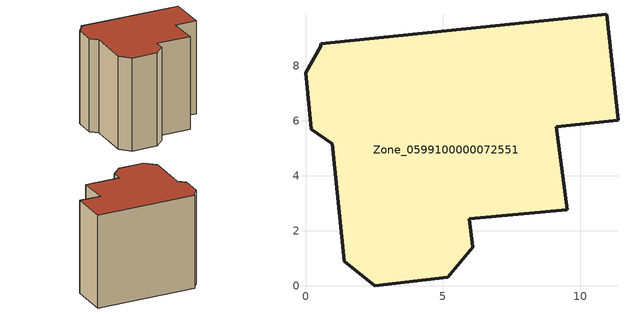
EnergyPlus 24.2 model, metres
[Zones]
Zone_0599100000072551
 floor ground (C_G): 9.12,5.79 9.52,2.76 5.96,2.43 6.08,1.41 5.18,0.31 2.52,0 1.41,0.89 0.97,5.16 0.2,5.7 0,7.75 0.56,8.71 0.55,8.8 10.97,9.88 11.37,6.02 z0
 wall outside (C_F): 0,7.75 0.2,5.7 0.97,5.16 1.41,0.89 2.52,0 5.18,0.31 6.08,1.41 5.96,2.43 9.52,2.76 9.12,5.79 11.37,6.02 10.97,9.88 0.55,8.8 0.56,8.71 0,7.75 z0:9.88
 roof outside (C_R): 10.97,9.88 0.55,8.8 0.56,8.71 0,7.75 0.2,5.7 0.97,5.16 1.41,0.89 2.52,0 5.18,0.31 6.08,1.41 5.96,2.43 9.52,2.76 9.12,5.79 11.37,6.02 z9.88
[BUILDING]
Pand.0599100000072551: North Axis=0; Terrain=City; Loads Convergence Tolerance Value=0.04; Temperature Convergence Tolerance Value=0.4; Solar Distribution=FullExterior; Maximum Number of Warmup Days=25; Minimum Number of Warmup Days=1
[Site:Location]
Rotterdam.The.Hague.AP_ZH_NLD Design_Conditions: Latitude=51.96; Longitude=4.45; Time Zone=1; Elevation=-4.5
[SITE:GROUNDTEMPERATURE:BUILDINGSURFACE]
18, 18, 18, 18, 18, 18, 18, 18, 18, 18, 18, 18
[MATERIAL] Thermal Absorptance=0.9; Solar Absorptance=0.7; Visible Absorptance=0.7
Name | Roughness | Thickness | Conductivity | Density | Specific Heat
G.TC.1946 | MediumSmooth | 0.15 | 1 | 540 | 1210
F.TC.1946 | Rough | 0.3 | 0.857143 | 1920 | 840
R.TC.1946 | MediumRough | 0.2 | 0.909091 | 1500 | 1000
[CONSTRUCTION]
C_G: G.TC.1946
C_F: F.TC.1946
C_R: R.TC.1946
[ZONE]
Zone_0599100000072551: Type=1; Multiplier=1; Ceiling Height=Autocalculate; Volume=Autocalculate; Floor Area=autocalculate; Part of Total Floor Area=Yes
[ZONEINFILTRATION:DESIGNFLOWRATE]
Infil_Zone_0599100000072551: Zone or ZoneList or Space or SpaceList=Zone_0599100000072551; Schedule=AlwaysOn; Design Flow Rate Calculation Method=Flow/Area; Flow Rate per Floor Area=0.003; Constant Term Coefficient=1; Temperature Term Coefficient=0; Velocity Term Coefficient=0; Velocity Squared Term Coefficient=0
[HVACTEMPLATE:ZONE:IDEALLOADSAIRSYSTEM]
Zone_0599100000072551: Maximum Heating Supply Air Temperature=50; Minimum Cooling Supply Air Temperature=13; Maximum Heating Supply Air Humidity Ratio=0.0156; Minimum Cooling Supply Air Humidity Ratio=0.0077; Heating Limit=NoLimit; Cooling Limit=NoLimit; Dehumidification Control Type=ConstantSensibleHeatRatio; Cooling Sensible Heat Ratio=0.7; Dehumidification Setpoint=60; Humidification Control Type=None; Humidification Setpoint=30; Outdoor Air Method=None; Outdoor Air Flow Rate per Person=0.00944; Outdoor Air Flow Rate per Zone Floor Area=0; Outdoor Air Flow Rate per Zone=0; Demand Controlled Ventilation Type=None; Outdoor Air Economizer Type=NoEconomizer; Heat Recovery Type=None; Sensible Heat Recovery Effectiveness=0.7; Latent Heat Recovery Effectiveness=0.65
[ZONECONTROL:THERMOSTAT]
ThermostatControl_Zone_0599100000072551: Zone or ZoneList=Zone_0599100000072551; Control Type Schedule=DualSetpointControlType; Control 1=Thermostat_Zone_0599100000072551; Temperature Difference Between Cutout And Setpoint=0
[THERMOSTATSETPOINT:DUALSETPOINT]
Thermostat_Zone_0599100000072551: Heating Setpoint Temperature Schedule=HeatingSetpoint_Zone_0599100000072551; Cooling Setpoint Temperature Schedule=CoolingSetpoint_Zone_0599100000072551
[SCHEDULE:COMPACT]
HeatingSetpoint_Zone_0599100000072551: Through: 12/31, For: AllDays, Until: 24:00, 21
CoolingSetpoint_Zone_0599100000072551: Through: 12/31, For: AllDays, Until: 24:00, 24
DualSetpointControlType: Through: 12/31, For: AllDays, Until: 24:00, 4
AlwaysOn: Through: 12/31, For: AllDays, Until: 24:00, 1
